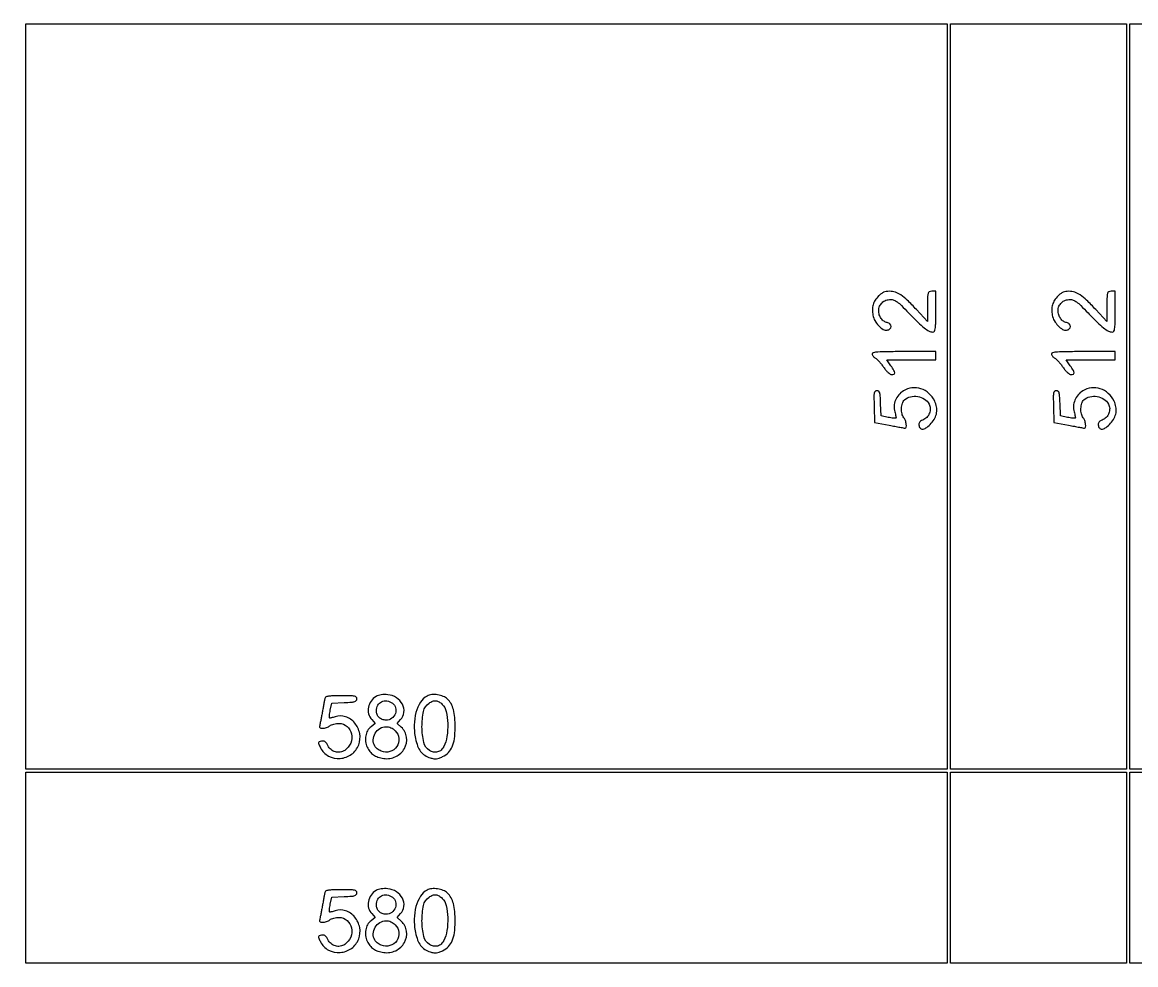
# Model space of a CAD drawing. Extents: x 0 to 836, y 5 to 589.
# Drawn here: x 546.8 to 604.5, y 420.2 to 469.1 of the extents above; entities that cross this region are included whole.
import ezdxf

# ---------------------------------------------------------------- set-up
doc = ezdxf.new("R2010")
doc.units = 0
doc.header["$MEASUREMENT"] = 0

msp = doc.modelspace()

# ---------------------------------------------------------------- linework, layer by layer
for points in [[(201.712326, 537.783562, -0.000001), (217.055896, 537.76491, -0.426088)], [(546.957638, 269.095817, -0.000001), (546.976289, 285.583213, -0.415883)], [(835.446278, 121.592707, -0.000059), (835.429914, 203.53197, -0.00002), (835.42504, 321.569549), (835.424938, 588.3084), (835.769253, 588.3084, 0.013775), (835.969061, 588.313906, 0.121919), (836.052736, 588.339582, 0.232745), (836.087862, 588.394014, 0.064289), (836.086534, 588.49875), (836.0595, 588.6891), (420.497259, 588.710259, 0.000013), (261.145696, 588.714318, 0.000021), (126.989856, 588.708632)], [(718.0002, 320.588723, -0.000011), (717.997333, 194.273324, -0.000202)], [(604.852986, 529.408162, -0.000002), (620.423836, 529.389509, -0.550615)], [(238.738155, 529.614638, -0.000002), (224.300981, 529.63329, -0.415836)], [(308.18842, 529.408162, -0.000002), (322.638019, 529.38951, -0.415836)], [(531.796111, 538.074638, -0.000002), (517.6951, 538.093291, -0.426056)], [(413.368417, 538.074638, -0.000002), (399.676779, 538.093291, -0.415815)], [(693.315638, 481.579418, -0.000002), (693.334294, 494.031443, -0.550517)], [(336.166934, 548.220763, -0.000002), (326.827688, 548.233536, -0.413812)], [(693.109162, 421.684687, -0.000002), (693.090507, 409.236574, -0.415775)], [(689.941022, 529.408162, -0.000003), (701.809045, 529.389505, -0.550493)], [(333.609652, 529.614638, -0.000003), (323.198363, 529.633296, -0.415688)], [(383.716206, 529.408162, -0.000003), (394.123716, 529.389504, -0.425916)], [(381.27946, 547.935135, -0.000004), (390.656104, 547.916048, -0.413615)], [(604.231838, 387.151416, -0.000003), (604.250494, 398.693431, -0.41574)], [(624.386963, 547.911742, -0.000008), (634.425797, 547.933006, -0.000377)], [(718.164575, 211.571705, 0.000026), (718.1694, 303.889409)], [(609.0354, 430.3602), (604.2132, 430.3602), (604.2132, 449.6913), (604.2132, 469.0224), (608.9508, 469.0224, -0.001255)], [(609.0354, 420.2928), (604.2132, 420.2928), (604.2132, 425.2419), (604.2132, 430.191), (608.9508, 430.191, -0.001255)]]:
    msp.add_lwpolyline(points, format="xyb")
for points in [[(594.738, 449.6913), (594.738, 430.3602), (570.8385, 430.3602), (546.939, 430.3602), (546.939, 449.6913), (546.939, 469.0224), (570.8385, 469.0224), (594.738, 469.0224)], [(604.044, 449.6913), (604.044, 430.3602), (599.4756, 430.3602), (594.9072, 430.3602), (594.9072, 449.6913), (594.9072, 469.0224), (599.4756, 469.0224), (604.044, 469.0224)], [(594.738, 425.2419), (594.738, 420.2928), (570.8385, 420.2928), (546.939, 420.2928), (546.939, 425.2419), (546.939, 430.191), (570.8385, 430.191), (594.738, 430.191)], [(604.044, 425.2419), (604.044, 420.2928), (599.4756, 420.2928), (594.9072, 420.2928), (594.9072, 425.2419), (594.9072, 430.191), (599.4756, 430.191), (604.044, 430.191)]]:
    msp.add_lwpolyline(points, close=True)
for points in [[(591.182625, 454.90504, 0.051153), (591.002716, 454.684004, 0.072988), (590.896198, 454.454927, 0.071635), (590.858822, 454.201632, 0.047266), (590.885611, 453.908015, 0.082624), (590.988585, 453.626195, 0.062291), (591.18574, 453.361181, 0.06701), (591.419386, 453.174953, 0.171701), (591.628399, 453.132794, 0.154891), (591.768899, 453.200384, 0.205775), (591.824684, 453.329021, 0.206634), (591.769677, 453.457604, 0.155718), (591.629694, 453.525236, -0.120035), (591.461841, 453.592289, -0.083756), (591.317152, 453.73718, -0.077229), (591.218689, 453.934217, -0.077472), (591.1848, 454.151624, -0.10504), (591.231502, 454.371479, -0.10037), (591.363921, 454.557476, -0.097017), (591.562717, 454.681725, -0.091225), (591.79815, 454.725354, -0.091469), (591.972418, 454.693436, -0.068605), (592.143892, 454.599633, -0.035955), (592.365173, 454.409649, -0.006703), (592.740352, 454.027404, 0.00777), (593.219829, 453.540974, 0.027056), (593.550518, 453.249203, 0.042437), (593.799858, 453.084401, 0.124499), (593.99775, 453.033557, 0.266285), (594.077522, 453.078886, 0.098923), (594.1217, 453.205233, 0.031549), (594.14175, 453.468222, 0.003254), (594.1458, 454.0905), (594.1458, 455.148), (593.9343, 455.148, 0.107498), (593.811543, 455.121299, 0.221958), (593.749259, 455.04819, 0.062393), (593.725131, 454.881975, 0.003589), (593.718749, 454.36545), (593.714697, 453.5829), (593.140893, 454.202069, 0.011982), (592.667065, 454.689399, 0.044714), (592.336588, 454.96, 0.070874), (592.052018, 455.099304, 0.078159), (591.749342, 455.147443, 0.038885), (591.581098, 455.13463, 0.062693), (591.443132, 455.095113, 0.060899), (591.316528, 455.021641, 0.034494)], [(600.488625, 454.90504, 0.051153), (600.308716, 454.684004, 0.072988), (600.202198, 454.454927, 0.071635), (600.164822, 454.201632, 0.047266), (600.191611, 453.908015, 0.082624), (600.294585, 453.626195, 0.062291), (600.49174, 453.361181, 0.06701), (600.725386, 453.174953, 0.171701), (600.934399, 453.132794, 0.154891), (601.074899, 453.200384, 0.205775), (601.130684, 453.329021, 0.206634), (601.075677, 453.457604, 0.155718), (600.935694, 453.525236, -0.120035), (600.767841, 453.592289, -0.083756), (600.623152, 453.73718, -0.077229), (600.524689, 453.934217, -0.077472), (600.4908, 454.151624, -0.10504), (600.537502, 454.371479, -0.10037), (600.669921, 454.557476, -0.097017), (600.868717, 454.681725, -0.091225), (601.10415, 454.725354, -0.091469), (601.278418, 454.693436, -0.068605), (601.449892, 454.599633, -0.035955), (601.671173, 454.409649, -0.006703), (602.046352, 454.027404, 0.00777), (602.525829, 453.540974, 0.027056), (602.856518, 453.249203, 0.042437), (603.105858, 453.084401, 0.124499), (603.30375, 453.033557, 0.266285), (603.383522, 453.078886, 0.098923), (603.4277, 453.205233, 0.031549), (603.44775, 453.468222, 0.003254), (603.4518, 454.0905), (603.4518, 455.148), (603.2403, 455.148, 0.107498), (603.117543, 455.121299, 0.221958), (603.055259, 455.04819, 0.062393), (603.031131, 454.881975, 0.003589), (603.024749, 454.36545), (603.020697, 453.5829), (602.446893, 454.202069, 0.011982), (601.973065, 454.689399, 0.044714), (601.642588, 454.96, 0.070874), (601.358018, 455.099304, 0.078159), (601.055342, 455.147443, 0.038885), (600.887098, 455.13463, 0.062693), (600.749132, 455.095113, 0.060899), (600.622528, 455.021641, 0.034494)], [(590.8464, 451.893877, 0.110466), (590.858463, 451.839942, 0.05568), (590.895165, 451.780257, 0.051341), (590.948912, 451.72429, 0.052961), (591.012409, 451.681108, -0.067746), (591.093238, 451.622584, -0.017359), (591.206337, 451.506903, -0.017357), (591.327341, 451.364602, -0.016837), (591.439473, 451.212831, 0.023326), (591.557764, 451.056996, 0.036879), (591.674444, 450.936581, 0.043967), (591.780908, 450.85739, 0.138798), (591.865664, 450.8334, 0.101146), (591.981599, 450.857095, 0.326928), (592.019412, 450.920807, 0.112736), (591.979182, 451.041864, 0.012718), (591.82185, 451.286894), (591.612899, 451.5948), (592.87935, 451.5948), (594.1458, 451.5948), (594.1458, 451.8063), (594.1458, 452.0178), (592.4961, 452.0178, 0.002317), (591.588888, 452.013597, 0.016429), (591.149104, 451.995061, 0.029197), (590.902561, 451.961987, 0.359108)], [(600.1524, 451.893877, 0.110466), (600.164463, 451.839942, 0.05568), (600.201165, 451.780257, 0.051341), (600.254912, 451.72429, 0.052961), (600.318409, 451.681108, -0.067746), (600.399238, 451.622584, -0.017359), (600.512337, 451.506903, -0.017357), (600.633341, 451.364602, -0.016837), (600.745473, 451.212831, 0.023326), (600.863764, 451.056996, 0.036879), (600.980444, 450.936581, 0.043967), (601.086908, 450.85739, 0.138798), (601.171664, 450.8334, 0.101146), (601.287599, 450.857095, 0.326928), (601.325412, 450.920807, 0.112736), (601.285182, 451.041864, 0.012718), (601.12785, 451.286894), (600.918899, 451.5948), (602.18535, 451.5948), (603.4518, 451.5948), (603.4518, 451.8063), (603.4518, 452.0178), (601.8021, 452.0178, 0.002317), (600.894888, 452.013597, 0.016429), (600.455104, 451.995061, 0.029197), (600.208561, 451.961987, 0.359108)], [(592.469859, 449.985231, 0.079523), (592.225223, 449.776562, 0.078668), (592.056854, 449.501234, 0.080923), (591.984947, 449.194594, 0.091914), (592.019388, 448.895033, -0.012082), (592.051756, 448.779706, -0.018033), (592.073934, 448.677358, -0.01327), (592.086671, 448.593531, -0.231417), (592.077967, 448.568167, -0.216002), (592.051478, 448.558199, -0.008856), (591.947557, 448.56687, -0.014053), (591.821878, 448.583182, -0.009359), (591.678865, 448.608599), (591.3117, 448.680967), (591.286991, 449.334184, 0.006102), (591.267789, 449.717828, 0.056473), (591.238885, 449.881261, 0.165684), (591.184574, 449.957942, 0.157831), (591.093578, 449.9874, 0.181067), (591.002271, 449.953214, 0.171565), (590.953326, 449.866623, 0.047291), (590.937954, 449.675207, 0.003796), (590.949086, 449.1685), (590.9733, 448.349601), (591.7347, 448.200733, 0.000857), (592.031062, 448.143317, 0.001269), (592.291077, 448.094088, 0.000558), (592.513362, 448.052844, 0.025411), (592.55955, 448.046733, 0.400194), (592.615775, 448.092258, 0.06277), (592.616316, 448.248967, 0.052559), (592.572726, 448.437731, 0.079063), (592.493409, 448.58652, -0.10785), (592.396479, 448.79638, -0.063851), (592.371505, 449.072206, -0.065197), (592.416274, 449.33707, -0.13521), (592.527907, 449.512604, -0.121658), (592.838521, 449.679656, -0.104678), (593.209828, 449.695526, -0.104318), (593.55675, 449.559462, -0.119991), (593.798765, 449.299836, -0.119167), (593.862935, 449.071751, -0.10244), (593.82139, 448.825497, -0.099002), (593.683226, 448.609306, -0.103384), (593.474431, 448.46685, 0.036707), (593.357581, 448.408069, 0.117073), (593.295459, 448.347524, 0.134297), (593.271851, 448.270707, 0.05507), (593.280515, 448.161068, 0.175546), (593.358, 448.030752, 0.22937), (593.490987, 447.998789, 0.113901), (593.680156, 448.088284, 0.037311), (593.908615, 448.298276, 0.067438), (594.096556, 448.562518, 0.081923), (594.192051, 448.850605, 0.082781), (594.189467, 449.15167, 0.070621), (594.091075, 449.453855, 0.094776), (593.792282, 449.851191, 0.105465), (593.37811, 450.092131, 0.109113), (592.913259, 450.138473, 0.107792)], [(601.775859, 449.985231, 0.079523), (601.531223, 449.776562, 0.078668), (601.362854, 449.501234, 0.080923), (601.290947, 449.194594, 0.091914), (601.325388, 448.895033, -0.012082), (601.357756, 448.779706, -0.018033), (601.379934, 448.677358, -0.01327), (601.392671, 448.593531, -0.231417), (601.383967, 448.568167, -0.216002), (601.357478, 448.558199, -0.008856), (601.253557, 448.56687, -0.014053), (601.127878, 448.583182, -0.009359), (600.984865, 448.608599), (600.6177, 448.680967), (600.592991, 449.334184, 0.006102), (600.573789, 449.717828, 0.056473), (600.544885, 449.881261, 0.165684), (600.490574, 449.957942, 0.157831), (600.399578, 449.9874, 0.181067), (600.308271, 449.953214, 0.171565), (600.259326, 449.866623, 0.047291), (600.243954, 449.675207, 0.003796), (600.255086, 449.1685), (600.2793, 448.349601), (601.0407, 448.200733, 0.000857), (601.337062, 448.143317, 0.001269), (601.597077, 448.094088, 0.000558), (601.819362, 448.052844, 0.025411), (601.86555, 448.046733, 0.400194), (601.921775, 448.092258, 0.06277), (601.922316, 448.248967, 0.052559), (601.878726, 448.437731, 0.079063), (601.799409, 448.58652, -0.10785), (601.702479, 448.79638, -0.063851), (601.677505, 449.072206, -0.065197), (601.722274, 449.33707, -0.13521), (601.833907, 449.512604, -0.121658), (602.144521, 449.679656, -0.104678), (602.515828, 449.695526, -0.104318), (602.86275, 449.559462, -0.119991), (603.104765, 449.299836, -0.119167), (603.168935, 449.071751, -0.10244), (603.12739, 448.825497, -0.099002), (602.989226, 448.609306, -0.103384), (602.780431, 448.46685, 0.036707), (602.663581, 448.408069, 0.117073), (602.601459, 448.347524, 0.134297), (602.577851, 448.270707, 0.05507), (602.586515, 448.161068, 0.175546), (602.664, 448.030752, 0.22937), (602.796987, 447.998789, 0.113901), (602.986156, 448.088284, 0.037311), (603.214615, 448.298276, 0.067438), (603.402556, 448.562518, 0.081923), (603.498051, 448.850605, 0.082781), (603.495467, 449.15167, 0.070621), (603.397075, 449.453855, 0.094776), (603.098282, 449.851191, 0.105465), (602.68411, 450.092131, 0.109113), (602.219259, 450.138473, 0.107792)], [(562.467961, 434.06145, 0.02255), (562.45062, 433.993498, 0.002137), (562.416424, 433.825231, 0.002729), (562.377586, 433.624115, 0.002147), (562.337631, 433.4058, -0.001804), (562.296706, 433.181312, -0.001915), (562.254945, 432.961518, -0.001823), (562.217572, 432.772533, -0.008796), (562.194044, 432.66555, 0.039745), (562.178476, 432.565666, 0.193045), (562.195424, 432.512062, 0.188632), (562.245042, 432.484289, 0.03774), (562.348179, 432.477891, 0.049849), (562.43654, 432.487927, 0.030749), (562.53733, 432.516277, 0.030656), (562.634495, 432.557011, 0.047361), (562.71192, 432.604791, -0.068732), (562.797163, 432.652507, -0.03001), (562.920751, 432.692513, -0.028995), (563.059162, 432.719863, -0.034291), (563.192229, 432.729, -0.179822), (563.605949, 432.575236, -0.164577), (563.83763, 432.182422, -0.150691), (563.793053, 431.701773, -0.150917), (563.485514, 431.330047, -0.102459), (563.247359, 431.236074, -0.112636), (562.999947, 431.249125, -0.109373), (562.777215, 431.369335, -0.092118), (562.609541, 431.579119, 0.026345), (562.526302, 431.716965, 0.096487), (562.454288, 431.788561, 0.135642), (562.374928, 431.814902, 0.075329), (562.272719, 431.804694, 0.034678), (562.158543, 431.766954, 0.271415), (562.125919, 431.724231, 0.139326), (562.136691, 431.655188, 0.008024), (562.230419, 431.46, 0.156184), (562.645327, 431.03518, 0.14216), (563.246738, 430.910192, 0.138346), (563.833922, 431.126174, 0.145825), (564.207345, 431.613557, 0.137805), (564.260686, 432.202773, 0.129501), (564.002438, 432.74966, 0.138656), (563.525036, 433.073822, 0.165582), (562.983813, 433.069902, -0.015626), (562.8847, 433.038788, -0.022771), (562.795502, 433.018148, -0.019615), (562.723067, 433.007746, -0.225934), (562.696697, 433.017103, -0.212282), (562.685699, 433.045709, -0.010292), (562.69319, 433.149723, -0.015263), (562.708812, 433.276102, -0.010272), (562.733999, 433.419335), (562.806367, 433.7865), (563.459584, 433.811209, 0.006199), (563.840236, 433.830336, 0.055294), (564.005089, 433.859156, 0.160844), (564.08288, 433.912663, 0.163774), (564.1128, 434.001559, 0.187788), (564.07792, 434.091154, 0.157711), (563.98869, 434.141705, 0.046473), (563.794588, 434.163089, 0.004211), (563.306445, 434.1672, 0.007328), (562.929587, 434.161677, 0.024042), (562.681412, 434.142434, 0.032009), (562.520143, 434.11151, 0.261313)], [(565.108977, 434.124704, 0.110627), (564.847854, 433.889399, 0.108997), (564.71031, 433.563954, 0.112195), (564.724387, 433.218528, 0.123117), (564.887529, 432.926312), (565.070057, 432.73202), (564.848374, 432.557644, 0.096885), (564.670498, 432.351162, 0.083036), (564.571364, 432.081473, 0.079658), (564.563153, 431.783848, 0.078554), (564.648176, 431.497029, 0.057675), (564.792428, 431.267041, 0.074404), (564.975173, 431.09787, 0.069519), (565.209593, 430.981872, 0.043155), (565.5087, 430.910439, 0.150165), (566.127277, 431.003882, 0.153598), (566.580097, 431.428138, 0.164695), (566.690202, 432.011074, 0.172586), (566.420109, 432.527876), (566.200534, 432.731372), (566.383367, 432.925988, 0.162084), (566.556746, 433.301241, 0.147802), (566.479372, 433.721583, 0.131769), (566.16871, 434.063497, 0.120047), (565.717456, 434.219209, 0.027879), (565.541735, 434.225815, 0.033992), (565.377794, 434.211661, 0.037167), (565.231544, 434.177667, 0.052649)], [(565.955176, 433.781703, -0.174417), (566.123115, 433.543669, -0.157072), (566.110244, 433.241229, -0.149383), (565.920798, 432.992389, -0.157155), (565.628531, 432.8982, -0.087141), (565.428613, 432.933309, -0.106098), (565.26782, 433.033914, -0.107921), (565.164326, 433.190072, -0.092836), (565.128, 433.384031, -0.125266), (565.200474, 433.66877, -0.157327), (565.396746, 433.855404, -0.151715), (565.671077, 433.896024, -0.11472)], [(567.753139, 434.148131, 0.133039), (567.410129, 433.828462, 0.072917), (567.179271, 433.298039, 0.063285), (567.087476, 432.63965, 0.054258), (567.154788, 431.942699, 0.038109), (567.267029, 431.553649, 0.07364), (567.423166, 431.270584, 0.08606), (567.635715, 431.07336, 0.071427), (567.916075, 430.943521, 0.026842), (568.102801, 430.898335, 0.069755), (568.240697, 430.892199, 0.067582), (568.377501, 430.924198, 0.024029), (568.561854, 431.004935, 0.08301), (568.861712, 431.221949, 0.092798), (569.061009, 431.51729, 0.071312), (569.172971, 431.927949, 0.029806), (569.209858, 432.501792, 0.020525), (569.190203, 433.040843, 0.045555), (569.121311, 433.445727, 0.060037), (568.998412, 433.75386, 0.079457), (568.81396, 433.992494, 0.093169), (568.593839, 434.133085, 0.059297), (568.299542, 434.212677, 0.059632), (567.997133, 434.220708, 0.098591)], [(568.545333, 433.718558, -0.144075), (568.745134, 433.352145, -0.044146), (568.824437, 432.720023, -0.044375), (568.789311, 432.046724, -0.081718), (568.625595, 431.524676, -0.09631), (568.487649, 431.346564, -0.114296), (568.300536, 431.246237, -0.114637), (568.088814, 431.238551, -0.097318), (567.881081, 431.322974, -0.192896), (567.588369, 431.742096, -0.054774), (567.492095, 432.54664, -0.054766), (567.572926, 433.354159, -0.189883), (567.857312, 433.784006, -0.063398), (568.043019, 433.881725, -0.113636), (568.213019, 433.904203, -0.112269), (568.377141, 433.850098, -0.060914)], [(566.104745, 432.352145, -0.171965), (566.296369, 431.95013, -0.178056), (566.188359, 431.523961, -0.175695), (565.828143, 431.265535, -0.16836), (565.378567, 431.292139, -0.034572), (565.274201, 431.344084, -0.03036), (565.173136, 431.411992, -0.031589), (565.089382, 431.484784, -0.075329), (565.040167, 431.550641, -0.134578), (564.964561, 431.882735, -0.122953), (565.06456, 432.219834, -0.123709), (565.310568, 432.468898, -0.137203), (565.6356, 432.5598, -0.05569), (565.759237, 432.545986, -0.048581), (565.882899, 432.505059, -0.047034), (566.000144, 432.439369, -0.045205)], [(562.467961, 423.99405, 0.02255), (562.45062, 423.926098, 0.002137), (562.416424, 423.757831, 0.002729), (562.377586, 423.556715, 0.002147), (562.337631, 423.3384, -0.001804), (562.296706, 423.113912, -0.001915), (562.254945, 422.894118, -0.001823), (562.217572, 422.705133, -0.008796), (562.194044, 422.59815, 0.039745), (562.178476, 422.498266, 0.193045), (562.195424, 422.444662, 0.188632), (562.245042, 422.416889, 0.03774), (562.348179, 422.410491, 0.049849), (562.43654, 422.420527, 0.030749), (562.53733, 422.448877, 0.030656), (562.634495, 422.489611, 0.047361), (562.71192, 422.537391, -0.068732), (562.797163, 422.585107, -0.03001), (562.920751, 422.625113, -0.028995), (563.059162, 422.652463, -0.034291), (563.192229, 422.6616, -0.179822), (563.605949, 422.507836, -0.164577), (563.83763, 422.115022, -0.150691), (563.793053, 421.634373, -0.150917), (563.485514, 421.262647, -0.102459), (563.247359, 421.168674, -0.112636), (562.999947, 421.181725, -0.109373), (562.777215, 421.301935, -0.092118), (562.609541, 421.511719, 0.026345), (562.526302, 421.649565, 0.096487), (562.454288, 421.721161, 0.135642), (562.374928, 421.747502, 0.075329), (562.272719, 421.737294, 0.034678), (562.158543, 421.699554, 0.271415), (562.125919, 421.656831, 0.139326), (562.136691, 421.587788, 0.008024), (562.230419, 421.3926, 0.156184), (562.645327, 420.96778, 0.14216), (563.246738, 420.842792, 0.138346), (563.833922, 421.058774, 0.145825), (564.207345, 421.546157, 0.137805), (564.260686, 422.135373, 0.129501), (564.002438, 422.68226, 0.138656), (563.525036, 423.006422, 0.165582), (562.983813, 423.002502, -0.015626), (562.8847, 422.971388, -0.022771), (562.795502, 422.950748, -0.019615), (562.723067, 422.940346, -0.225934), (562.696697, 422.949703, -0.212282), (562.685699, 422.978309, -0.010292), (562.69319, 423.082323, -0.015263), (562.708812, 423.208702, -0.010272), (562.733999, 423.351935), (562.806367, 423.7191), (563.459584, 423.743809, 0.006199), (563.840236, 423.762936, 0.055294), (564.005089, 423.791756, 0.160844), (564.08288, 423.845263, 0.163774), (564.1128, 423.934159, 0.187788), (564.07792, 424.023754, 0.157711), (563.98869, 424.074305, 0.046473), (563.794588, 424.095689, 0.004211), (563.306445, 424.0998, 0.007328), (562.929587, 424.094277, 0.024042), (562.681412, 424.075034, 0.032009), (562.520143, 424.04411, 0.261313)], [(565.108977, 424.057304, 0.110627), (564.847854, 423.821999, 0.108997), (564.71031, 423.496554, 0.112195), (564.724387, 423.151128, 0.123117), (564.887529, 422.858912), (565.070057, 422.66462), (564.848374, 422.490244, 0.096885), (564.670498, 422.283762, 0.083036), (564.571364, 422.014073, 0.079658), (564.563153, 421.716448, 0.078554), (564.648176, 421.429629, 0.057675), (564.792428, 421.199641, 0.074404), (564.975173, 421.03047, 0.069519), (565.209593, 420.914472, 0.043155), (565.5087, 420.843039, 0.150165), (566.127277, 420.936482, 0.153598), (566.580097, 421.360738, 0.164695), (566.690202, 421.943674, 0.172586), (566.420109, 422.460476), (566.200534, 422.663972), (566.383367, 422.858588, 0.162084), (566.556746, 423.233841, 0.147802), (566.479372, 423.654183, 0.131769), (566.16871, 423.996097, 0.120047), (565.717456, 424.151809, 0.027879), (565.541735, 424.158415, 0.033992), (565.377794, 424.144261, 0.037167), (565.231544, 424.110267, 0.052649)], [(567.753139, 424.080731, 0.133039), (567.410129, 423.761062, 0.072917), (567.179271, 423.230639, 0.063285), (567.087476, 422.57225, 0.054258), (567.154788, 421.875299, 0.038109), (567.267029, 421.486249, 0.07364), (567.423166, 421.203184, 0.08606), (567.635715, 421.00596, 0.071427), (567.916075, 420.876121, 0.026842), (568.102801, 420.830935, 0.069755), (568.240697, 420.824799, 0.067582), (568.377501, 420.856798, 0.024029), (568.561854, 420.937535, 0.08301), (568.861712, 421.154549, 0.092798), (569.061009, 421.44989, 0.071312), (569.172971, 421.860549, 0.029806), (569.209858, 422.434392, 0.020525), (569.190203, 422.973443, 0.045555), (569.121311, 423.378327, 0.060037), (568.998412, 423.68646, 0.079457), (568.81396, 423.925094, 0.093169), (568.593839, 424.065685, 0.059297), (568.299542, 424.145277, 0.059632), (567.997133, 424.153308, 0.098591)], [(565.955176, 423.714303, -0.174417), (566.123115, 423.476269, -0.157072), (566.110244, 423.173829, -0.149383), (565.920798, 422.924989, -0.157155), (565.628531, 422.8308, -0.087141), (565.428613, 422.865909, -0.106098), (565.26782, 422.966514, -0.107921), (565.164326, 423.122672, -0.092836), (565.128, 423.316631, -0.125266), (565.200474, 423.60137, -0.157327), (565.396746, 423.788004, -0.151715), (565.671077, 423.828624, -0.11472)], [(568.545333, 423.651158, -0.144075), (568.745134, 423.284745, -0.044146), (568.824437, 422.652623, -0.044375), (568.789311, 421.979324, -0.081718), (568.625595, 421.457276, -0.09631), (568.487649, 421.279164, -0.114296), (568.300536, 421.178837, -0.114637), (568.088814, 421.171151, -0.097318), (567.881081, 421.255574, -0.192896), (567.588369, 421.674696, -0.054774), (567.492095, 422.47924, -0.054766), (567.572926, 423.286759, -0.189883), (567.857312, 423.716606, -0.063398), (568.043019, 423.814325, -0.113636), (568.213019, 423.836803, -0.112269), (568.377141, 423.782698, -0.060914)], [(566.104745, 422.284745, -0.171965), (566.296369, 421.88273, -0.178056), (566.188359, 421.456561, -0.175695), (565.828143, 421.198135, -0.16836), (565.378567, 421.224739, -0.034572), (565.274201, 421.276684, -0.03036), (565.173136, 421.344592, -0.031589), (565.089382, 421.417384, -0.075329), (565.040167, 421.483241, -0.134578), (564.964561, 421.815335, -0.122953), (565.06456, 422.152434, -0.123709), (565.310568, 422.401498, -0.137203), (565.6356, 422.4924, -0.05569), (565.759237, 422.478586, -0.048581), (565.882899, 422.437659, -0.047034), (566.000144, 422.371969, -0.045205)]]:
    msp.add_lwpolyline(points, format="xyb", close=True)

doc.saveas('drawing.dxf')
